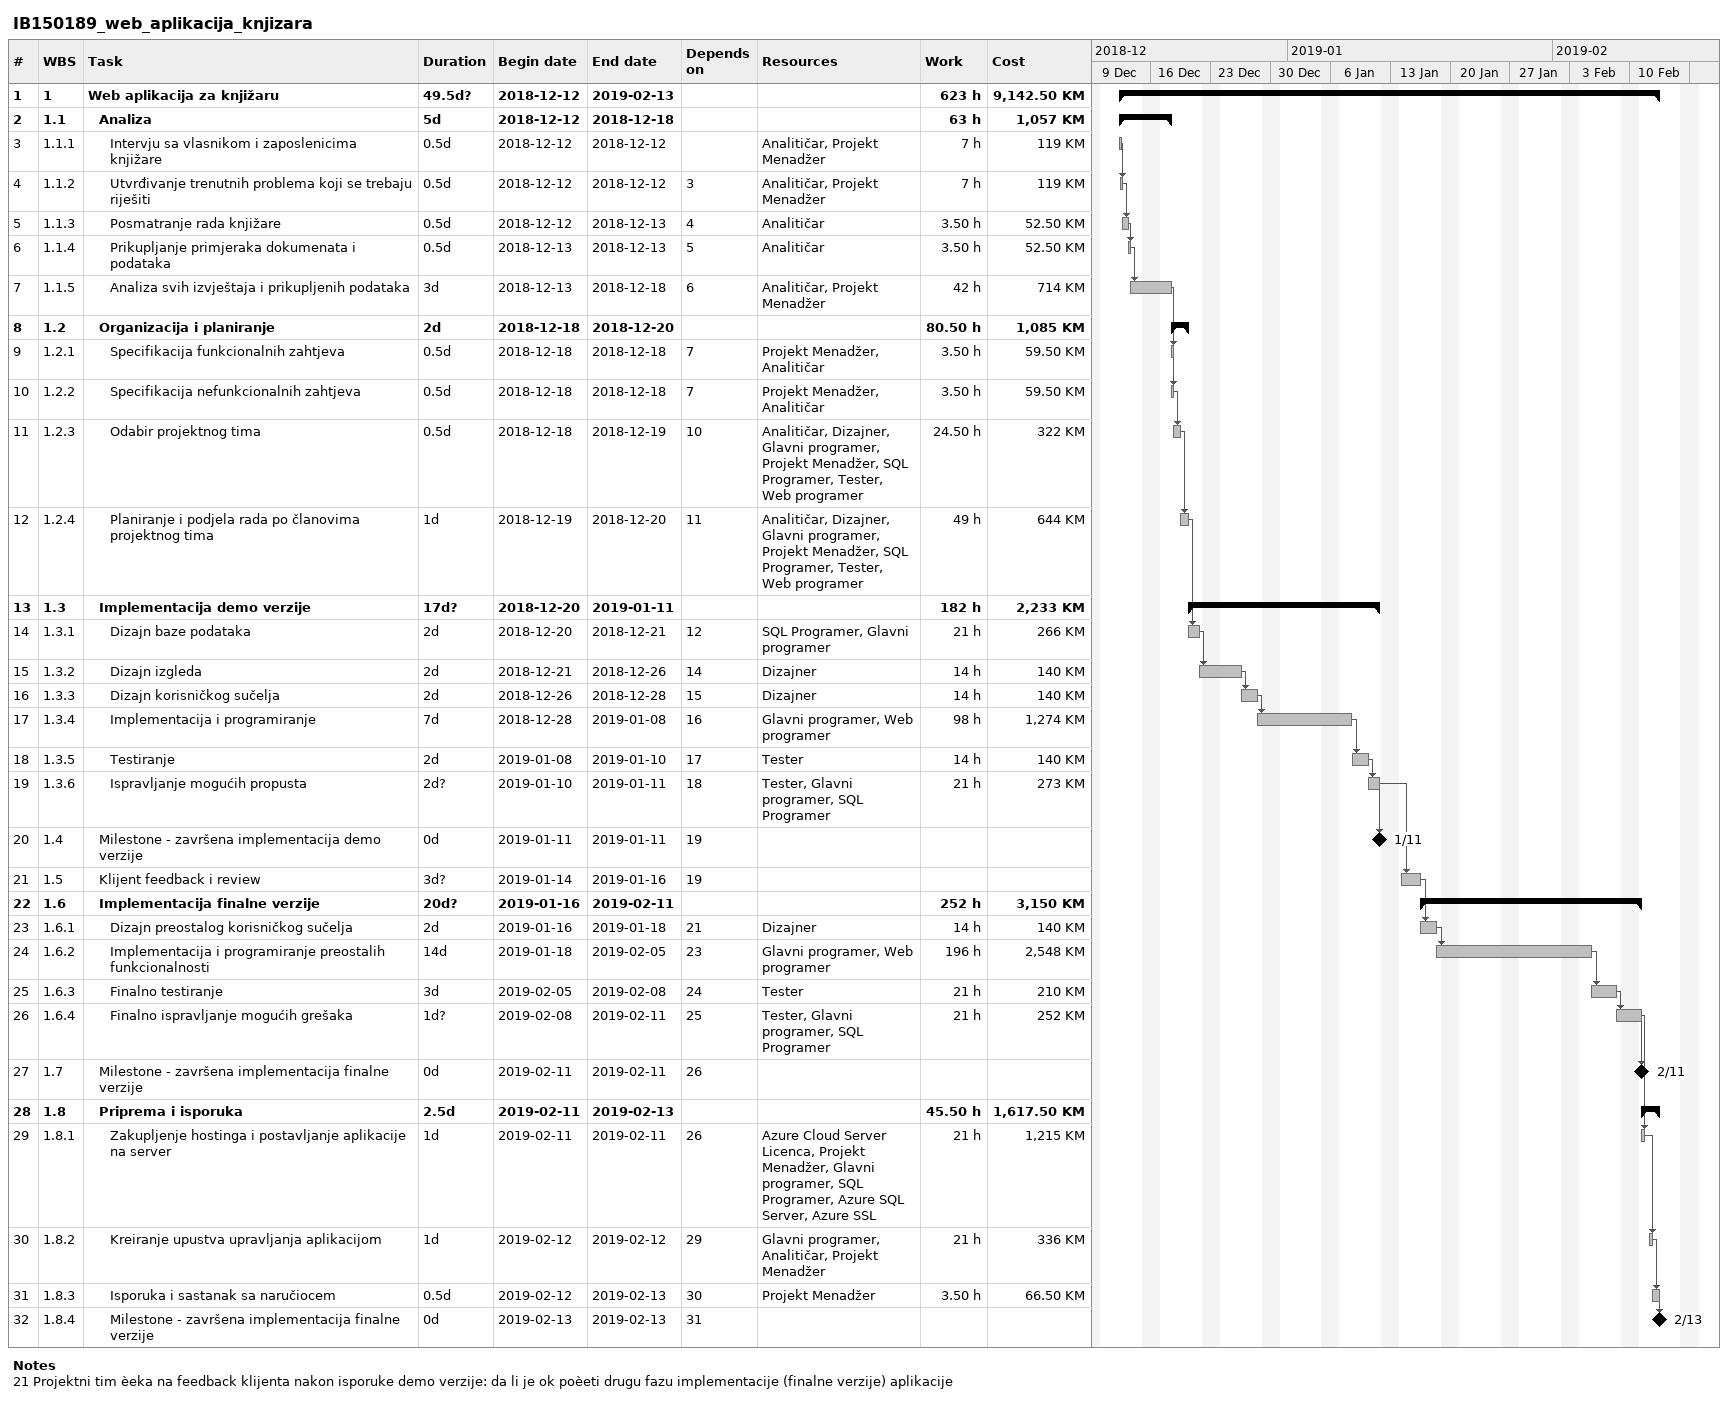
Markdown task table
IB150189_web_aplikacija_knjizara

| ID | WBS | Task | Duration | Start | Finish | Predecessors | Resources | Work (h) | Cost (KM) |
|---|---|---|---|---|---|---|---|---|---|
| 1 | 1 | **Web aplikacija za knjižaru** | 49.5d? | 2018-12-12 | 2019-02-13 |  |  | 623 | 9142.50 |
| 2 | 1.1 | **Analiza** | 5d | 2018-12-12 | 2018-12-18 |  |  | 63 | 1057 |
| 3 | 1.1.1 | Intervju sa vlasnikom i zaposlenicima knjižare | 0.5d | 2018-12-12 | 2018-12-12 |  | Analitičar, Projekt Menadžer | 7 | 119 |
| 4 | 1.1.2 | Utvrđivanje trenutnih problema koji se trebaju riješiti | 0.5d | 2018-12-12 | 2018-12-12 | 3 | Analitičar, Projekt Menadžer | 7 | 119 |
| 5 | 1.1.3 | Posmatranje rada knjižare | 0.5d | 2018-12-12 | 2018-12-13 | 4 | Analitičar | 3.50 | 52.50 |
| 6 | 1.1.4 | Prikupljanje primjeraka dokumenata i podataka | 0.5d | 2018-12-13 | 2018-12-13 | 5 | Analitičar | 3.50 | 52.50 |
| 7 | 1.1.5 | Analiza svih izvještaja i prikupljenih podataka | 3d | 2018-12-13 | 2018-12-18 | 6 | Analitičar, Projekt Menadžer | 42 | 714 |
| 8 | 1.2 | **Organizacija i planiranje** | 2d | 2018-12-18 | 2018-12-20 |  |  | 80.50 | 1085 |
| 9 | 1.2.1 | Specifikacija funkcionalnih zahtjeva | 0.5d | 2018-12-18 | 2018-12-18 | 7 | Projekt Menadžer, Analitičar | 3.50 | 59.50 |
| 10 | 1.2.2 | Specifikacija nefunkcionalnih zahtjeva | 0.5d | 2018-12-18 | 2018-12-18 | 7 | Projekt Menadžer, Analitičar | 3.50 | 59.50 |
| 11 | 1.2.3 | Odabir projektnog tima | 0.5d | 2018-12-18 | 2018-12-19 | 10 | Analitičar, Dizajner, Glavni programer, Projekt Menadžer, SQL Programer, Tester, Web programer | 24.50 | 322 |
| 12 | 1.2.4 | Planiranje i podjela rada po članovima projektnog tima | 1d | 2018-12-19 | 2018-12-20 | 11 | Analitičar, Dizajner, Glavni programer, Projekt Menadžer, SQL Programer, Tester, Web programer | 49 | 644 |
| 13 | 1.3 | **Implementacija demo verzije** | 17d? | 2018-12-20 | 2019-01-11 |  |  | 182 | 2233 |
| 14 | 1.3.1 | Dizajn baze podataka | 2d | 2018-12-20 | 2018-12-21 | 12 | SQL Programer, Glavni programer | 21 | 266 |
| 15 | 1.3.2 | Dizajn izgleda | 2d | 2018-12-21 | 2018-12-26 | 14 | Dizajner | 14 | 140 |
| 16 | 1.3.3 | Dizajn korisničkog sučelja | 2d | 2018-12-26 | 2018-12-28 | 15 | Dizajner | 14 | 140 |
| 17 | 1.3.4 | Implementacija i programiranje | 7d | 2018-12-28 | 2019-01-08 | 16 | Glavni programer, Web programer | 98 | 1274 |
| 18 | 1.3.5 | Testiranje | 2d | 2019-01-08 | 2019-01-10 | 17 | Tester | 14 | 140 |
| 19 | 1.3.6 | Ispravljanje mogućih propusta | 2d? | 2019-01-10 | 2019-01-11 | 18 | Tester, Glavni programer, SQL Programer | 21 | 273 |
| 20 | 1.4 | Milestone - završena implementacija demo verzije | 0d | 2019-01-11 | 2019-01-11 | 19 |  |  |  |
| 21 | 1.5 | Klijent feedback i review | 3d? | 2019-01-14 | 2019-01-16 | 19 |  |  |  |
| 22 | 1.6 | **Implementacija finalne verzije** | 20d? | 2019-01-16 | 2019-02-11 |  |  | 252 | 3150 |
| 23 | 1.6.1 | Dizajn preostalog korisničkog sučelja | 2d | 2019-01-16 | 2019-01-18 | 21 | Dizajner | 14 | 140 |
| 24 | 1.6.2 | Implementacija i programiranje preostalih funkcionalnosti | 14d | 2019-01-18 | 2019-02-05 | 23 | Glavni programer, Web programer | 196 | 2548 |
| 25 | 1.6.3 | Finalno testiranje | 3d | 2019-02-05 | 2019-02-08 | 24 | Tester | 21 | 210 |
| 26 | 1.6.4 | Finalno ispravljanje mogućih grešaka | 1d? | 2019-02-08 | 2019-02-11 | 25 | Tester, Glavni programer, SQL Programer | 21 | 252 |
| 27 | 1.7 | Milestone - završena implementacija finalne verzije | 0d | 2019-02-11 | 2019-02-11 | 26 |  |  |  |
| 28 | 1.8 | **Priprema i isporuka** | 2.5d | 2019-02-11 | 2019-02-13 |  |  | 45.50 | 1617.50 |
| 29 | 1.8.1 | Zakupljenje hostinga i postavljanje aplikacije na server | 1d | 2019-02-11 | 2019-02-11 | 26 | Azure Cloud Server Licenca, Projekt Menadžer, Glavni programer, SQL Programer, Azure SQL Server, Azure SSL | 21 | 1215 |
| 30 | 1.8.2 | Kreiranje upustva upravljanja aplikacijom | 1d | 2019-02-12 | 2019-02-12 | 29 | Glavni programer, Analitičar, Projekt Menadžer | 21 | 336 |
| 31 | 1.8.3 | Isporuka i sastanak sa naručiocem | 0.5d | 2019-02-12 | 2019-02-13 | 30 | Projekt Menadžer | 3.50 | 66.50 |
| 32 | 1.8.4 | Milestone - završena implementacija finalne verzije | 0d | 2019-02-13 | 2019-02-13 | 31 |  |  |  |

Notes
- 21: Projektni tim èeka na feedback klijenta nakon isporuke demo verzije: da li je ok poèeti drugu fazu implementacije (finalne verzije) aplikacije
